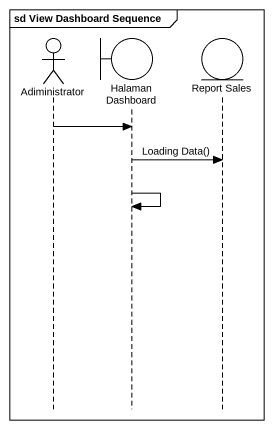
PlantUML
@startuml
mainframe sd View Dashboard Sequence
hide footbox
actor Adiministrator
boundary "Halaman Dashboard" as Halaman_Dashboard
entity "Report Sales" as Report_Sales

Adiministrator -> Halaman_Dashboard
Halaman_Dashboard -> Report_Sales : Loading Data()
Halaman_Dashboard -> Halaman_Dashboard
@enduml
